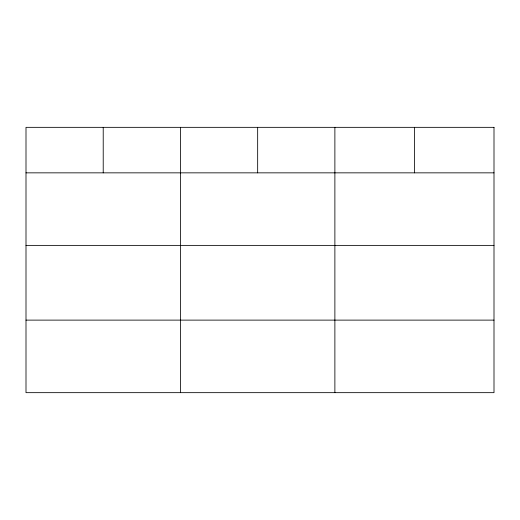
<?xml version="1.0" encoding="UTF-8"?>
<svg xmlns="http://www.w3.org/2000/svg" width="520" height="520" viewBox="0 0 520 520"><rect width="100%" height="100%" fill="white"/><g stroke="black" fill="none" stroke-linecap="round" stroke-linejoin="round"><path stroke-width="0.78" d="M26 172.848L494 172.848M26 245.381L494 245.381M26 320.119L494 320.119M414.44 127.341L414.44 172.848M334.88 127.341L334.88 392.659M257.66 127.341L257.66 172.848M180.44 127.341L180.44 392.659M103.22 127.341L103.22 172.848M494 127.341L26 127.341L26 392.659L494 392.659L494 127.341"/></g></svg>
